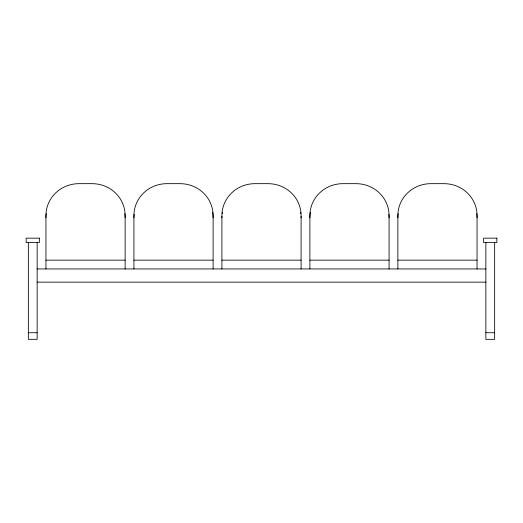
<?xml version="1.0" encoding="UTF-8"?>
<svg xmlns="http://www.w3.org/2000/svg" width="523" height="523" viewBox="0 0 523 523"><rect width="100%" height="100%" fill="white"/><g stroke="black" fill="none" stroke-linecap="round" stroke-linejoin="round"><path stroke-width="0.78" d="M45.946 260.153L125.128 260.153M133.927 260.153L213.109 260.153M221.909 260.153L301.091 260.153M309.891 260.153L389.073 260.153M397.872 260.153L477.054 260.153M37.146 268.946L485.854 268.946M37.146 282.145L485.854 282.145M28.347 332.733L37.146 332.733M485.854 332.733L494.653 332.733M494.653 242.554L494.653 339.335L485.854 339.335L485.854 242.554M477.054 268.946L477.054 215.535A32.995 31.87 0 0 0 444.06 183.665L430.867 183.665A32.995 31.87 0 0 0 397.872 215.535L397.872 268.946M389.073 268.946L389.073 215.535A32.995 31.87 0 0 0 356.078 183.665L342.885 183.665A32.995 31.87 0 0 0 309.891 215.535L309.891 268.946M301.091 268.946L301.091 215.535A32.995 31.87 0 0 0 268.096 183.665L254.904 183.665A32.995 31.87 0 0 0 221.909 215.535L221.909 268.946M213.109 268.946L213.109 215.535A32.995 31.87 0 0 0 180.115 183.665L166.922 183.665A32.995 31.87 0 0 0 133.927 215.535L133.927 268.946M125.128 268.946L125.128 215.535A32.995 31.87 0 0 0 92.133 183.665L78.94 183.665A32.995 31.87 0 0 0 45.946 215.535L45.946 268.946M37.146 242.554L37.146 339.335L28.347 339.335L28.347 242.554M476.773 213.652A32.995 31.87 0 0 1 477.054 217.81M397.872 217.81A32.995 31.87 0 0 1 398.153 213.652M388.877 214.338A32.995 31.87 0 0 1 389.073 217.81M309.891 217.81A32.995 31.87 0 0 1 310.394 212.279M300.588 212.279A32.995 31.87 0 0 1 300.81 213.652M301.058 216.424A32.995 31.87 0 0 1 301.091 217.81M221.909 217.81A32.995 31.87 0 0 1 221.942 216.424M222.19 213.652A32.995 31.87 0 0 1 222.412 212.279M212.606 212.279A32.995 31.87 0 0 1 213.109 217.81M133.927 217.81A32.995 31.87 0 0 1 134.123 214.338M124.847 213.652A32.995 31.87 0 0 1 125.128 217.81M45.946 217.81A32.995 31.87 0 0 1 46.227 213.652M39.349 238.155L26.15 238.155L26.15 242.554L39.349 242.554L39.349 238.155M496.85 238.155L483.651 238.155L483.651 242.554L496.85 242.554L496.85 238.155"/></g></svg>
